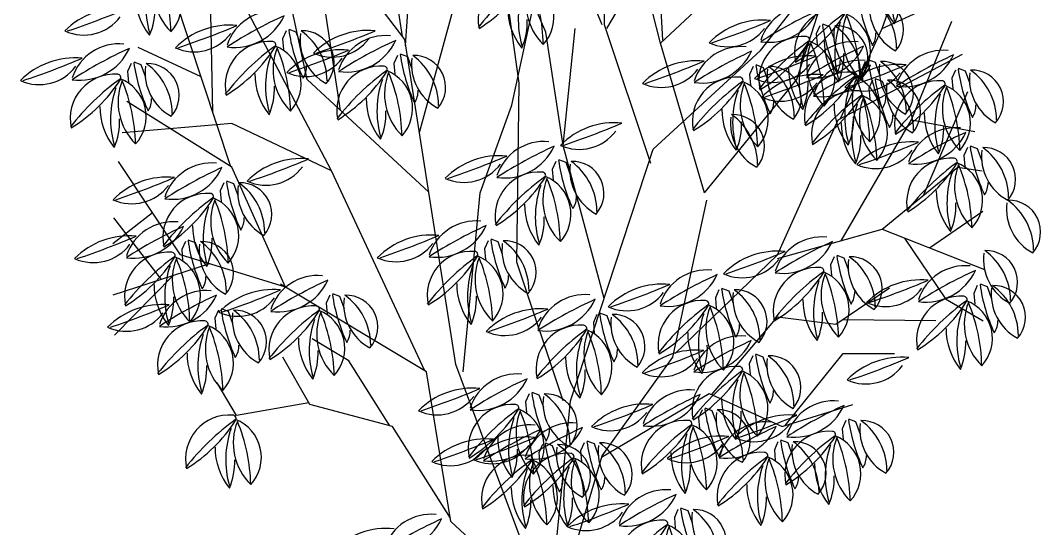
# Model space of a CAD drawing. Header units: millimetres. Extents: x 21129 to 2803301, y -510327 to 166837.
# Drawn here: x 350813 to 359081, y -125219 to -121097 of the extents above; entities that cross this region are included whole.
import ezdxf

# ---------------------------------------------------------------- set-up
doc = ezdxf.new("R2010")
doc.units = ezdxf.units.MM
doc.layers.add('....13_TNT_F_TREE', color=76, linetype='Continuous', transparency=0.5)

# ---------------------------------------------------------------- blocks, each defined once
blk = doc.blocks.new('md-cay20')
for p, q in [((463.4, 3624.4), (414.6, 4560.9)), ((217.2, 3687.2), (-118.5, 4501.6)), ((-591.6, 3640), (-710.8, 4427.6)), ((227.1, 3687.2), (236.9, 4412.8)), ((236.9, 3672.4), (621.9, 4323.9)), ((-578.7, 3604), (-533.1, 4294.3)), ((453.8, 3612.7), (325.8, 4116.6)), ((453.8, 3612.7), (977.3, 4101.8)), ((1352.5, 3672.4), (1500.2, 4095.9)), ((-977.3, 3465.1), (-1105.7, 4057.4)), ((-118.5, 3450.3), (-207.3, 4087)), ((-1360.1, 3333.6), (-1372.2, 3983.4)), ((-148.1, 3361.4), (-9.9, 3998.2)), ((858.9, 3583.5), (1174.8, 3983.4)), ((-1286.9, 3111.9), (-1560.3, 3939.3)), ((-582.4, 3628), (-829.3, 3953.7)), ((-9.9, 3657.6), (-138.2, 3953.7)), ((-523.1, 3250.8), (-345.5, 3894.5)), ((1006.9, 3465.1), (1125.4, 3835.3)), ((-842, 3339.7), (-908.2, 3776.1)), ((1352.5, 3672.4), (1609, 3790.8)), ((-878.6, 3094.9), (-1214.3, 3731.6)), ((414.6, 3124.5), (227.1, 3687.2)), ((1099.4, 3683.4), (1085, 3650.9)), ((1110.3, 3690.6), (1139.3, 3679.8)), ((1139.3, 3679.8), (1157.3, 3629.2)), ((1470.9, 3302.2), (1634.6, 3702.1)), ((-1063.2, 3662.8), (-1077.7, 3630.3)), ((-1052.4, 3670.1), (-1023.4, 3659.2)), ((-1023.4, 3659.2), (-1005.3, 3608.6)), ((59.2, 3198.5), (-9.9, 3657.6)), ((59.2, 3198.5), (108.6, 3672.4)), ((1085, 3650.9), (1088.6, 3607.5)), ((1184.1, 3307.1), (1352.5, 3672.4)), ((-1077.7, 3630.3), (-1074.1, 3586.9)), ((-375.1, 2310.1), (-582.4, 3628)), ((631.8, 3006), (453.8, 3612.7)), ((-1407.2, 3475.9), (-1662.1, 3595)), ((-611.4, 3562.9), (-625.9, 3530.3)), ((-600.5, 3570.1), (-571.6, 3559.3)), ((-571.6, 3559.3), (-553.5, 3508.6)), ((424.5, 3183.7), (858.9, 3583.5)), ((1174.8, 3302.2), (1678.2, 3568.7)), ((-1691.1, 3529.9), (-1705.6, 3497.3)), ((-1680.2, 3537.1), (-1651.3, 3526.3)), ((-1651.3, 3526.3), (-1633.2, 3475.6)), ((-625.9, 3530.3), (-622.3, 3486.9)), ((829.9, 3518.5), (815.4, 3485.9)), ((840.8, 3525.7), (869.7, 3514.8)), ((869.7, 3514.8), (887.8, 3464.2)), ((1284, 3538.8), (1269.5, 3506.2)), ((1294.8, 3546), (1323.8, 3535.2)), ((1323.8, 3535.2), (1341.9, 3484.5)), ((-1705.6, 3497.3), (-1701.9, 3454)), ((815.4, 3485.9), (819.1, 3442.5)), ((1269.5, 3506.2), (1273.1, 3462.8)), ((1649.3, 3503.7), (1634.8, 3471.1)), ((1660.2, 3510.9), (1689.1, 3500)), ((1689.1, 3500), (1707.2, 3449.4)), ((-485.1, 3009), (-977.3, 3465.1)), ((-128.3, 2724.7), (-118.5, 3450.3)), ((631.8, 3006), (1006.9, 3465.1)), ((1312.9, 3462.8), (1298.5, 3430.3)), ((1323.8, 3470.1), (1352.7, 3459.2)), ((1352.7, 3459.2), (1370.8, 3408.6)), ((1634.8, 3471.1), (1638.4, 3427.7)), ((1298.5, 3430.3), (1302.1, 3386.9)), ((1519.7, 2995.5), (1700.2, 3417.4)), ((-1283.4, 3109.7), (-1707.8, 3376.2)), ((-276.4, 3006), (-148.1, 3361.4)), ((-1283.4, 3287.4), (-1728, 3249.4)), ((-878.6, 3094.9), (-1283.4, 3287.4)), ((928, 2754.3), (1174.8, 3302.2)), ((1186.7, 2811.7), (1470.9, 3302.2)), ((1470.9, 3302.2), (1727.3, 3254.5)), ((225.4, 2577.8), (59.2, 3198.5)), ((88.8, 2162), (424.5, 3183.7)), ((1698.3, 3189.4), (1683.9, 3156.8)), ((1698.3, 3189.4), (1683.9, 3156.8)), ((1709.2, 3196.6), (1738.1, 3185.8)), ((1709.2, 3196.6), (1738.1, 3185.8)), ((1738.1, 3185.8), (1756.2, 3135.1)), ((1738.1, 3185.8), (1756.2, 3135.1)), ((1683.9, 3156.8), (1687.5, 3113.4)), ((1683.9, 3156.8), (1687.5, 3113.4)), ((-1490.7, 2754.3), (-1742.8, 3133.2)), ((-1065.5, 2623.6), (-1283.4, 3109.7)), ((30.3, 3133.5), (15.8, 3100.9)), ((15.8, 3100.9), (19.4, 3057.5)), ((41.1, 3140.7), (70.1, 3129.8)), ((70.1, 3129.8), (88.2, 3079.2)), ((1352.5, 2858), (1658.5, 3109.7)), ((1658.5, 3109.7), (1757.2, 3094.9)), ((-500.4, 2284.5), (-878.6, 3094.9)), ((-1315.8, 3046.8), (-1330.3, 3014.3)), ((-1305, 3054), (-1276, 3043.2)), ((-1276, 3043.2), (-1257.9, 2992.6)), ((-1330.3, 3014.3), (-1326.7, 2970.9)), ((-345.5, 2280.4), (-276.4, 3006)), ((503.5, 2339.7), (641.7, 2976.4)), ((-1604.1, 2924.8), (-1765.7, 2798.6)), ((-1568.1, 2654.9), (-1761.6, 2904.1)), ((1544.5, 2782.5), (1760.1, 2931.1)), ((928, 2739.5), (1352.5, 2858)), ((1352.5, 2858), (1767.1, 2695.1)), ((-1460.6, 2815.4), (-1431.6, 2804.5)), ((-244.7, 2811.6), (-259.2, 2779.1)), ((-233.9, 2818.9), (-204.9, 2808)), ((1442.9, 2822.4), (1609.1, 2576.6)), ((-1471.4, 2808.2), (-1485.9, 2775.6)), ((-1485.9, 2775.6), (-1482.3, 2732.2)), ((-1431.6, 2804.5), (-1413.5, 2753.9)), ((-259.2, 2779.1), (-255.6, 2735.7)), ((-204.9, 2808), (-186.8, 2757.4)), ((-1065.5, 2623.6), (-1490.7, 2754.3)), ((513.3, 2354.5), (928, 2754.3)), ((1157.8, 2746.6), (1143.3, 2714.1)), ((1168.6, 2753.8), (1197.6, 2743)), ((1197.6, 2743), (1215.7, 2692.4)), ((-1373.1, 2718.1), (-1765.7, 2590.9)), ((59.2, 2162), (-128.3, 2724.7)), ((1143.3, 2714.1), (1146.9, 2670.7)), ((-1521, 2670.2), (-1758.1, 2428.4)), ((-493.6, 2280.4), (-1085.9, 2635.8)), ((691, 2612.8), (676.5, 2580.3)), ((701.8, 2620), (730.8, 2609.2)), ((730.8, 2609.2), (748.9, 2558.6)), ((1164.9, 2472.9), (1382.1, 2621)), ((1738.1, 2630), (1723.7, 2597.4)), ((1749, 2637.2), (1777.9, 2626.4)), ((1777.9, 2626.4), (1796, 2575.7)), ((-886.3, 2590.5), (-900.8, 2558)), ((-875.5, 2597.7), (-846.5, 2586.9)), ((-846.5, 2586.9), (-828.4, 2536.3)), ((676.5, 2580.3), (680.1, 2536.9)), ((1609.1, 2576.6), (1761.7, 2487.2)), ((1723.7, 2597.4), (1727.3, 2554)), ((-1337.5, 2529.7), (-1352, 2497.2)), ((-1326.7, 2537), (-1297.7, 2526.1)), ((-1297.7, 2526.1), (-1279.6, 2475.5)), ((-900.8, 2558), (-897.2, 2514.6)), ((-1352, 2497.2), (-1348.4, 2453.8)), ((196.5, 2512.7), (182, 2480.2)), ((207.4, 2519.9), (236.3, 2509.1)), ((236.3, 2509.1), (254.4, 2458.5)), ((660.6, 2187.5), (928, 2502.6)), ((928, 2502.6), (1164.9, 2472.9)), ((1193.2, 2492.2), (1569.7, 2487.8)), ((182, 2480.2), (185.6, 2436.8)), ((-809.5, 2324.9), (-957.6, 2413.7)), ((-967.5, 2147.2), (-1076.1, 2339.7)), ((-643.1, 2061.3), (-809.5, 2324.9)), ((217.2, 1939.9), (503.5, 2339.7)), ((828.5, 2345.2), (814, 2312.7)), ((839.3, 2352.5), (868.3, 2341.6)), ((868.3, 2341.6), (886.4, 2291)), ((959.1, 2061.9), (1194.5, 2354.5)), ((1194.5, 2354.5), (1401.8, 2354.5)), ((-394.9, 1673.3), (-493.6, 2280.4)), ((0, 1303.1), (-375.1, 2310.1)), ((814, 2312.7), (817.6, 2269.3)), ((-1263.6, 2102.7), (-1342.6, 2236)), ((-67.6, 2198.1), (-38.7, 2187.3)), ((215.6, 1934.4), (651.6, 2191.6)), ((651.6, 2191.6), (947.7, 2058.3)), ((-971.6, 2154.5), (-1263.6, 2102.7)), ((-78.5, 2190.9), (-93, 2158.3)), ((-93, 2158.3), (-89.4, 2114.9)), ((-38.7, 2187.3), (-20.6, 2136.6)), ((0, 1258.7), (88.8, 2162)), ((-631.8, 2058.3), (-967.5, 2147.2)), ((622.6, 2126.5), (608.1, 2094)), ((633.5, 2133.7), (662.4, 2122.9)), ((662.4, 2122.9), (680.5, 2072.3)), ((947.7, 2058.3), (1234, 2147.2)), ((608.1, 2094), (611.8, 2050.6)), ((1205.1, 2082.1), (1190.6, 2049.5)), ((1215.9, 2089.3), (1244.9, 2078.5)), ((1244.9, 2078.5), (1263, 2027.8)), ((-397.2, 1687.3), (-631.8, 2058.3)), ((1190.6, 2049.5), (1194.2, 2006.1)), ((-24.2, 1984.8), (-38.7, 1952.2)), ((-13.4, 1992), (15.6, 1981.2)), ((145, 1992.7), (130.5, 1960.2)), ((155.8, 1999.9), (184.8, 1989.1)), ((184.8, 1989.1), (202.9, 1938.5)), ((930.2, 1996.8), (915.7, 1964.2)), ((941, 2004), (970, 1993.2)), ((970, 1993.2), (988.1, 1942.5)), ((-38.7, 1952.2), (-35.1, 1908.8)), ((15.6, 1981.2), (33.7, 1930.5)), ((130.5, 1960.2), (134.1, 1916.8)), ((915.7, 1964.2), (919.3, 1920.8)), ((29.6, 1303.1), (217.2, 1939.9)), ((524.9, 1721.5), (510.4, 1689)), ((535.8, 1728.7), (564.7, 1717.9)), ((564.7, 1717.9), (582.8, 1667.3)), ((-29.6, 1332.7), (-394.9, 1673.3)), ((510.4, 1689), (514.1, 1645.6))]:
    blk.add_line(p, q)
for centre, radius, start, end in [((1767.4, 3806.2), 379.6, 160.4526, 195.9652), ((-1251.5, 3760.3), 379.6, 160.4526, 195.9652), ((-1362.8, 3828.9), 237.7, 158.441, 225.4331), ((-1651.2, 3770.3), 164.5, 317.6508, 68.5845), ((-2242, 3643), 712.6, 1.3273, 22.5468), ((-106.3, 3711.1), 179.1, 85.757, 192.3765), ((484.3, 3080.9), 972.8, 125.623, 142.2557), ((-606.4, 4203.2), 622.1, 301.507, 327.4036), ((146.1, 3777), 237.7, 158.441, 225.4331), ((-142.3, 3718.5), 164.5, 317.6508, 68.5845), ((-733.1, 3591.1), 712.6, 1.3273, 22.5468), ((1607.3, 3855.4), 262.7, 179.604, 218.7777), ((-1411.7, 3809.6), 262.7, 179.604, 218.7777), ((257.4, 3708.4), 379.6, 160.4526, 195.9652), ((1157.3, 3796.8), 267.1, 336.6414, 2.1055), ((1050.8, 3564.1), 199.8, 84.336, 162.0925), ((1955.6, 3900.6), 707.9, 188.2435, 204.786), ((1502.7, 3760.2), 202.1, 173.0463, 241.7403), ((1310.4, 3667), 128.6, 318.6932, 92.1122), ((1160.4, 3591.8), 250.2, 0.2806, 54.506), ((-1739.5, 3445.1), 309.1, 84.467, 135.3414), ((-2972, 6726.8), 3230.8, 288.4686, 292.9983), ((-1861.7, 3750.9), 267.1, 336.6414, 2.1055), ((-1111.9, 3543.5), 199.8, 84.336, 162.0925), ((-1271.7, 3817.4), 221.8, 262.1421, 335.1721), ((-363.3, 2155.3), 1721, 114.26, 123.0542), ((97.2, 3757.7), 262.7, 179.604, 218.7777), ((891, 3838), 221.8, 262.1421, 335.1721), ((1799.3, 2175.8), 1721, 114.26, 123.0542), ((1176.7, 3573.5), 179.1, 85.757, 192.3765), ((1767.3, 2943.3), 972.8, 125.623, 142.2557), ((676.6, 4065.6), 622.1, 301.507, 327.4036), ((1429.1, 3639.4), 237.7, 158.441, 225.4331), ((1140.7, 3580.9), 164.5, 317.6508, 68.5845), ((549.9, 3453.6), 712.6, 1.3273, 22.5468), ((-1883.2, 3830.7), 184.8, 245.6332, 323.2889), ((-1292, 3376.9), 309.1, 84.467, 135.3414), ((-2524.5, 6658.5), 3230.8, 288.4686, 292.9983), ((-352.8, 3699.1), 267.1, 336.6414, 2.1055), ((870.6, 3397.5), 309.1, 84.467, 135.3414), ((-361.8, 6679.1), 3230.8, 288.4686, 292.9983), ((1810.8, 3788.5), 707.9, 188.2435, 204.786), ((1540.4, 3570.9), 379.6, 160.4526, 195.9652), ((1165.7, 3554.9), 128.6, 318.6932, 92.1122), ((1015.7, 3479.7), 250.2, 0.2806, 54.506), ((-1435.7, 3762.4), 184.8, 245.6332, 323.2889), ((-351.8, 3767.9), 707.9, 188.2435, 204.786), ((-804.7, 3627.5), 202.1, 173.0463, 241.7403), ((-997, 3534.4), 128.6, 318.6932, 92.1122), ((-1147, 3459.1), 250.2, 0.2806, 54.506), ((-732.2, 3355.3), 309.1, 84.467, 135.3414), ((-1964.7, 6637), 3230.8, 288.4686, 292.9983), ((-660.1, 3443.6), 199.8, 84.336, 162.0925), ((727, 3783), 184.8, 245.6332, 323.2889), ((1031.9, 3461.4), 179.1, 85.757, 192.3765), ((1044.1, 3625.9), 14.1, 327.4036, 85.757), ((1358, 3648.1), 202.1, 173.0463, 241.7403), ((1244.3, 3650.9), 83.2, 325.5981, 2.4909), ((-1739.7, 3410.6), 199.8, 84.336, 162.0925), ((-1130.8, 3440.9), 179.1, 85.757, 192.3765), ((-540.1, 2810.6), 972.8, 125.623, 142.2557), ((-1630.8, 3932.9), 622.1, 301.507, 327.4036), ((-1118.5, 3605.4), 14.1, 327.4036, 85.757), ((-1166.7, 3448.2), 164.5, 317.6508, 68.5845), ((-875.9, 3740.9), 184.8, 245.6332, 323.2889), ((-819.9, 3717.5), 221.8, 262.1421, 335.1721), ((88.5, 2055.3), 1721, 114.26, 123.0542), ((781.3, 3399.2), 199.8, 84.336, 162.0925), ((1622.6, 2831.2), 972.8, 125.623, 142.2557), ((531.9, 3953.5), 622.1, 301.507, 327.4036), ((1235.3, 3419.5), 199.8, 84.336, 162.0925), ((1075.5, 3693.4), 221.8, 262.1421, 335.1721), ((1983.9, 2031.2), 1721, 114.26, 123.0542), ((1284.4, 3527.3), 237.7, 158.441, 225.4331), ((996, 3468.8), 164.5, 317.6508, 68.5845), ((405.1, 3341.5), 712.6, 1.3273, 22.5468), ((1380.2, 3620.1), 262.7, 179.604, 218.7777), ((-1899.6, 3684.5), 221.8, 262.1421, 335.1721), ((-991.2, 2022.3), 1721, 114.26, 123.0542), ((-767, 3438.2), 379.6, 160.4526, 195.9652), ((-878.3, 3506.8), 237.7, 158.441, 225.4331), ((-1757.5, 3320.9), 712.6, 1.3273, 22.5468), ((-840.2, 3276.9), 309.1, 84.467, 135.3414), ((-2072.7, 6558.6), 3230.8, 288.4686, 292.9983), ((100, 3668), 707.9, 188.2435, 204.786), ((-545.1, 3434.4), 128.6, 318.6932, 92.1122), ((-695.2, 3359.2), 250.2, 0.2806, 54.506), ((621.4, 3673), 221.8, 262.1421, 335.1721), ((1529.8, 2010.9), 1721, 114.26, 123.0542), ((1055.2, 3252.8), 309.1, 84.467, 135.3414), ((-177.3, 6534.5), 3230.8, 288.4686, 292.9983), ((1395.7, 3458.8), 379.6, 160.4526, 195.9652), ((930.2, 3561.5), 267.1, 336.6414, 2.1055), ((1600.6, 3384.4), 199.8, 84.336, 162.0925), ((1440.8, 3658.2), 221.8, 262.1421, 335.1721), ((2349.2, 1996.1), 1721, 114.26, 123.0542), ((-1919.9, 3243.9), 309.1, 84.467, 135.3414), ((-2063.5, 3629.5), 184.8, 245.6332, 323.2889), ((-3152.4, 6525.6), 3230.8, 288.4686, 292.9983), ((-979.7, 3635), 707.9, 188.2435, 204.786), ((-1432.6, 3494.6), 202.1, 173.0463, 241.7403), ((-1624.8, 3401.4), 128.6, 318.6932, 92.1122), ((-1774.8, 3326.2), 250.2, 0.2806, 54.506), ((-983.8, 3662.5), 184.8, 245.6332, 323.2889), ((-1063.1, 3518.2), 83.2, 325.5981, 2.4909), ((-678.9, 3340.9), 179.1, 85.757, 192.3765), ((-666.7, 3505.4), 14.1, 327.4036, 85.757), ((-352.9, 3527.6), 202.1, 173.0463, 241.7403), ((601.1, 3232.5), 309.1, 84.467, 135.3414), ((-631.4, 6514.2), 3230.8, 288.4686, 292.9983), ((911.5, 3638.4), 184.8, 245.6332, 323.2889), ((1541.3, 3623.6), 707.9, 188.2435, 204.786), ((896.2, 3390), 128.6, 318.6932, 92.1122), ((746.2, 3314.7), 250.2, 0.2806, 54.506), ((1264.3, 3343.5), 199.8, 84.336, 162.0925), ((1104.4, 3617.4), 221.8, 262.1421, 335.1721), ((2012.8, 1955.3), 1721, 114.26, 123.0542), ((1099.6, 3538.8), 83.2, 325.5981, 2.4909), ((1420.5, 3217.7), 309.1, 84.467, 135.3414), ((188, 6499.3), 3230.8, 288.4686, 292.9983), ((1995.4, 3643.9), 707.9, 188.2435, 204.786), ((1542.5, 3503.5), 202.1, 173.0463, 241.7403), ((1350.2, 3410.3), 128.6, 318.6932, 92.1122), ((1200.2, 3335.1), 250.2, 0.2806, 54.506), ((-1758.6, 3307.9), 179.1, 85.757, 192.3765), ((-1746.4, 3472.4), 14.1, 327.4036, 85.757), ((-927.2, 3487.5), 262.7, 179.604, 218.7777), ((-88.2, 2710.7), 972.8, 125.623, 142.2557), ((-1179, 3833), 622.1, 301.507, 327.4036), ((-426.5, 3406.8), 237.7, 158.441, 225.4331), ((-714.9, 3348.3), 164.5, 317.6508, 68.5845), ((-1305.7, 3220.9), 712.6, 1.3273, 22.5468), ((457.5, 3618.1), 184.8, 245.6332, 323.2889), ((762.4, 3296.5), 179.1, 85.757, 192.3765), ((774.6, 3461), 14.1, 327.4036, 85.757), ((1084.1, 3176.9), 309.1, 84.467, 135.3414), ((-148.4, 6458.5), 3230.8, 288.4686, 292.9983), ((1088.4, 3483.1), 202.1, 173.0463, 241.7403), ((1235.5, 3508), 262.7, 179.604, 218.7777), ((1216.5, 3316.8), 179.1, 85.757, 192.3765), ((1807.2, 2686.6), 972.8, 125.623, 142.2557), ((716.4, 3808.8), 622.1, 301.507, 327.4036), ((1276.8, 3603.2), 184.8, 245.6332, 323.2889), ((1228.7, 3481.3), 14.1, 327.4036, 85.757), ((1180.5, 3324.2), 164.5, 317.6508, 68.5845), ((2360.7, 3608.8), 707.9, 188.2435, 204.786), ((1907.8, 3468.3), 202.1, 173.0463, 241.7403), ((1715.5, 3375.2), 128.6, 318.6932, 92.1122), ((1565.5, 3299.9), 250.2, 0.2806, 54.506), ((-1167.9, 2677.7), 972.8, 125.623, 142.2557), ((-2258.6, 3800), 622.1, 301.507, 327.4036), ((-1394.9, 3305.2), 379.6, 160.4526, 195.9652), ((-1506.2, 3373.8), 237.7, 158.441, 225.4331), ((-1794.6, 3315.3), 164.5, 317.6508, 68.5845), ((-2385.4, 3187.9), 712.6, 1.3273, 22.5468), ((-1377.2, 3428.8), 267.1, 336.6414, 2.1055), ((-315.2, 3338.2), 379.6, 160.4526, 195.9652), ((1353.1, 2666.3), 972.8, 125.623, 142.2557), ((262.4, 3788.5), 622.1, 301.507, 327.4036), ((1014.8, 3362.4), 237.7, 158.441, 225.4331), ((726.4, 3303.8), 164.5, 317.6508, 68.5845), ((135.6, 3176.5), 712.6, 1.3273, 22.5468), ((940.5, 3562.4), 184.8, 245.6332, 323.2889), ((785.5, 3449.4), 267.1, 336.6414, 2.1055), ((1580.2, 3314.1), 379.6, 160.4526, 195.9652), ((1468.9, 3382.7), 237.7, 158.441, 225.4331), ((589.7, 3196.8), 712.6, 1.3273, 22.5468), ((2024.3, 3567.9), 707.9, 188.2435, 204.786), ((1571.5, 3427.5), 202.1, 173.0463, 241.7403), ((1379.2, 3334.4), 128.6, 318.6932, 92.1122), ((1229.2, 3259.1), 250.2, 0.2806, 54.506), ((1581.8, 3281.7), 179.1, 85.757, 192.3765), ((2172.5, 2651.5), 972.8, 125.623, 142.2557), ((1081.7, 3773.7), 622.1, 301.507, 327.4036), ((1594, 3446.2), 14.1, 327.4036, 85.757), ((1834.2, 3347.6), 237.7, 158.441, 225.4331), ((1545.8, 3289), 164.5, 317.6508, 68.5845), ((955, 3161.7), 712.6, 1.3273, 22.5468), ((-611.3, 3418.2), 83.2, 325.5981, 2.4909), ((1126.1, 3293.8), 379.6, 160.4526, 195.9652), ((1245.4, 3240.9), 179.1, 85.757, 192.3765), ((1836.1, 2610.6), 972.8, 125.623, 142.2557), ((745.4, 3732.9), 622.1, 301.507, 327.4036), ((1257.6, 3405.4), 14.1, 327.4036, 85.757), ((1497.9, 3306.8), 237.7, 158.441, 225.4331), ((1209.4, 3248.2), 164.5, 317.6508, 68.5845), ((618.6, 3120.9), 712.6, 1.3273, 22.5468), ((1284.1, 3394.1), 83.2, 325.5981, 2.4909), ((1945.5, 3279), 379.6, 160.4526, 195.9652), ((-1555, 3354.5), 262.7, 179.604, 218.7777), ((-1691, 3385.3), 83.2, 325.5981, 2.4909), ((-475.4, 3387.5), 262.7, 179.604, 218.7777), ((830, 3373.8), 83.2, 325.5981, 2.4909), ((1420, 3363.4), 262.7, 179.604, 218.7777), ((1609.1, 3238.2), 379.6, 160.4526, 195.9652), ((1649.4, 3359), 83.2, 325.5981, 2.4909), ((-925.3, 3328.9), 267.1, 336.6414, 2.1055), ((966, 3343.1), 262.7, 179.604, 218.7777), ((939.5, 3288), 202.1, 173.0463, 241.7403), ((747.3, 3194.9), 128.6, 318.6932, 92.1122), ((597.2, 3119.6), 250.2, 0.2806, 54.506), ((970, 3304.8), 267.1, 336.6414, 2.1055), ((1313, 3318.2), 83.2, 325.5981, 2.4909), ((1785.3, 3328.3), 262.7, 179.604, 218.7777), ((-2005, 3295.9), 267.1, 336.6414, 2.1055), ((268.2, 2981.3), 309.1, 84.467, 135.3414), ((-964.2, 6262.9), 3230.8, 288.4686, 292.9983), ((516, 3284.5), 267.1, 336.6414, 2.1055), ((1449, 3287.5), 262.7, 179.604, 218.7777), ((1649.7, 3070.1), 199.8, 84.336, 162.0925), ((1649.7, 3070.1), 199.8, 84.336, 162.0925), ((1335.3, 3269.6), 267.1, 336.6414, 2.1055), ((124.6, 3366.8), 184.8, 245.6332, 323.2889), ((999, 3228.8), 267.1, 336.6414, 2.1055), ((1489.8, 3344), 221.8, 262.1421, 335.1721), ((2398.2, 1681.8), 1721, 114.26, 123.0542), ((1489.8, 3344), 221.8, 262.1421, 335.1721), ((2398.2, 1681.8), 1721, 114.26, 123.0542), ((-18.4, 3014.2), 199.8, 84.336, 162.0925), ((-178.2, 3288), 221.8, 262.1421, 335.1721), ((730.2, 1625.9), 1721, 114.26, 123.0542), ((1469.5, 2903.4), 309.1, 84.467, 135.3414), ((1469.5, 2903.4), 309.1, 84.467, 135.3414), ((237.1, 6185.1), 3230.8, 288.4686, 292.9983), ((237.1, 6185.1), 3230.8, 288.4686, 292.9983), ((2409.7, 3294.5), 707.9, 188.2435, 204.786), ((2409.7, 3294.5), 707.9, 188.2435, 204.786), ((1764.6, 3060.9), 128.6, 318.6932, 92.1122), ((1764.6, 3060.9), 128.6, 318.6932, 92.1122), ((1614.6, 2985.7), 250.2, 0.2806, 54.506), ((1614.6, 2985.7), 250.2, 0.2806, 54.506), ((-1001.5, 2836), 309.1, 84.467, 135.3414), ((-2234, 6117.7), 3230.8, 288.4686, 292.9983), ((-198.5, 2847.5), 309.1, 84.467, 135.3414), ((-1431, 6129.1), 3230.8, 288.4686, 292.9983), ((1325.9, 3289), 184.8, 245.6332, 323.2889), ((1325.9, 3289), 184.8, 245.6332, 323.2889), ((1630.8, 2967.4), 179.1, 85.757, 192.3765), ((1630.8, 2967.4), 179.1, 85.757, 192.3765), ((1643, 3131.9), 14.1, 327.4036, 85.757), ((1643, 3131.9), 14.1, 327.4036, 85.757), ((1956.9, 3154.1), 202.1, 173.0463, 241.7403), ((1956.9, 3154.1), 202.1, 173.0463, 241.7403), ((-1364.5, 2927.5), 199.8, 84.336, 162.0925), ((-1524.3, 3201.4), 221.8, 262.1421, 335.1721), ((-615.9, 1539.2), 1721, 114.26, 123.0542), ((-1145.1, 3221.6), 184.8, 245.6332, 323.2889), ((-342.2, 3233), 184.8, 245.6332, 323.2889), ((741.7, 3238.6), 707.9, 188.2435, 204.786), ((288.8, 3098.1), 202.1, 173.0463, 241.7403), ((96.5, 3005), 128.6, 318.6932, 92.1122), ((-53.5, 2929.7), 250.2, 0.2806, 54.506), ((2221.5, 2337.2), 972.8, 125.623, 142.2557), ((2221.5, 2337.2), 972.8, 125.623, 142.2557), ((1130.8, 3459.5), 622.1, 301.507, 327.4036), ((1130.8, 3459.5), 622.1, 301.507, 327.4036), ((1883.3, 3033.3), 237.7, 158.441, 225.4331), ((1883.3, 3033.3), 237.7, 158.441, 225.4331), ((1594.9, 2974.8), 164.5, 317.6508, 68.5845), ((1594.9, 2974.8), 164.5, 317.6508, 68.5845), ((1004, 2847.4), 712.6, 1.3273, 22.5468), ((1004, 2847.4), 712.6, 1.3273, 22.5468), ((-1544.6, 2760.8), 309.1, 84.467, 135.3414), ((-2777.1, 6042.5), 3230.8, 288.4686, 292.9983), ((-37.2, 2911.5), 179.1, 85.757, 192.3765), ((553.5, 2281.2), 972.8, 125.623, 142.2557), ((-537.3, 3403.5), 622.1, 301.507, 327.4036), ((-25, 3076), 14.1, 327.4036, 85.757), ((215.2, 2977.4), 237.7, 158.441, 225.4331), ((-73.2, 2918.8), 164.5, 317.6508, 68.5845), ((-664, 2791.5), 712.6, 1.3273, 22.5468), ((1994.6, 2964.7), 379.6, 160.4526, 195.9652), ((1994.6, 2964.7), 379.6, 160.4526, 195.9652), ((-1688.3, 3146.4), 184.8, 245.6332, 323.2889), ((-604.4, 3151.9), 707.9, 188.2435, 204.786), ((-1057.3, 3011.5), 202.1, 173.0463, 241.7403), ((-1249.6, 2918.3), 128.6, 318.6932, 92.1122), ((-1399.6, 2843.1), 250.2, 0.2806, 54.506), ((326.5, 2908.8), 379.6, 160.4526, 195.9652), ((1698.4, 3044.7), 83.2, 325.5981, 2.4909), ((1698.4, 3044.7), 83.2, 325.5981, 2.4909), ((-1383.4, 2824.8), 179.1, 85.757, 192.3765), ((-792.7, 2194.6), 972.8, 125.623, 142.2557), ((-1883.4, 3316.9), 622.1, 301.507, 327.4036), ((-1371.1, 2989.3), 14.1, 327.4036, 85.757), ((-1130.9, 2890.7), 237.7, 158.441, 225.4331), ((-1419.3, 2832.2), 164.5, 317.6508, 68.5845), ((-2010.1, 2704.9), 712.6, 1.3273, 22.5468), ((30.4, 2988.8), 83.2, 325.5981, 2.4909), ((1834.4, 3014), 262.7, 179.604, 218.7777), ((1834.4, 3014), 262.7, 179.604, 218.7777), ((-1019.6, 2822.2), 379.6, 160.4526, 195.9652), ((166.3, 2958.1), 262.7, 179.604, 218.7777), ((1384.4, 2955.4), 267.1, 336.6414, 2.1055), ((1384.4, 2955.4), 267.1, 336.6414, 2.1055), ((2058.2, 2940.7), 202.1, 173.0463, 241.7403), ((1865.9, 2847.6), 128.6, 318.6932, 92.1122), ((1715.9, 2772.3), 250.2, 0.2806, 54.506), ((-1315.7, 2902.2), 83.2, 325.5981, 2.4909), ((-283.7, 2899.4), 267.1, 336.6414, 2.1055), ((-1520.1, 2688.9), 199.8, 84.336, 162.0925), ((-1679.9, 2962.7), 221.8, 262.1421, 335.1721), ((-771.5, 1300.6), 1721, 114.26, 123.0542), ((-1179.8, 2871.4), 262.7, 179.604, 218.7777), ((-293.4, 2692.3), 199.8, 84.336, 162.0925), ((-453.2, 2966.2), 221.8, 262.1421, 335.1721), ((455.2, 1304), 1721, 114.26, 123.0542), ((-1700.2, 2522.2), 309.1, 84.467, 135.3414), ((-2932.7, 5803.9), 3230.8, 288.4686, 292.9983), ((-760, 2913.3), 707.9, 188.2435, 204.786), ((-1629.8, 2812.8), 267.1, 336.6414, 2.1055), ((-473.5, 2525.7), 309.1, 84.467, 135.3414), ((-1706, 5807.3), 3230.8, 288.4686, 292.9983), ((466.7, 2916.7), 707.9, 188.2435, 204.786), ((-178.5, 2683.2), 128.6, 318.6932, 92.1122), ((-328.5, 2607.9), 250.2, 0.2806, 54.506), ((1109.1, 2627.3), 199.8, 84.336, 162.0925), ((-1843.9, 2907.8), 184.8, 245.6332, 323.2889), ((-1212.9, 2772.8), 202.1, 173.0463, 241.7403), ((-1405.2, 2679.7), 128.6, 318.6932, 92.1122), ((-1555.2, 2604.4), 250.2, 0.2806, 54.506), ((-617.2, 2911.2), 184.8, 245.6332, 323.2889), ((13.8, 2776.3), 202.1, 173.0463, 241.7403), ((949.3, 2901.2), 221.8, 262.1421, 335.1721), ((1857.7, 1239), 1721, 114.26, 123.0542), ((1772.8, 2643.4), 128.6, 318.6932, 92.1122), ((1622.8, 2568.2), 250.2, 0.2806, 54.506), ((-1538.9, 2586.2), 179.1, 85.757, 192.3765), ((-948.3, 1956), 972.8, 125.623, 142.2557), ((-2039, 3078.2), 622.1, 301.507, 327.4036), ((-1526.7, 2750.7), 14.1, 327.4036, 85.757), ((-1286.5, 2652.1), 237.7, 158.441, 225.4331), ((-1574.9, 2593.5), 164.5, 317.6508, 68.5845), ((-2165.7, 2466.2), 712.6, 1.3273, 22.5468), ((-312.2, 2589.7), 179.1, 85.757, 192.3765), ((278.5, 1959.4), 972.8, 125.623, 142.2557), ((-812.3, 3081.7), 622.1, 301.507, 327.4036), ((-300, 2754.2), 14.1, 327.4036, 85.757), ((-59.8, 2655.6), 237.7, 158.441, 225.4331), ((-348.2, 2597), 164.5, 317.6508, 68.5845), ((-939, 2469.7), 712.6, 1.3273, 22.5468), ((928.9, 2460.6), 309.1, 84.467, 135.3414), ((785.3, 2846.2), 184.8, 245.6332, 323.2889), ((-303.5, 5742.3), 3230.8, 288.4686, 292.9983), ((1869.2, 2851.7), 707.9, 188.2435, 204.786), ((1416.3, 2711.3), 202.1, 173.0463, 241.7403), ((1224, 2618.1), 128.6, 318.6932, 92.1122), ((1074, 2542.9), 250.2, 0.2806, 54.506), ((1965.1, 2736.6), 202.1, 173.0463, 241.7403), ((-1175.2, 2583.5), 379.6, 160.4526, 195.9652), ((51.5, 2587), 379.6, 160.4526, 195.9652), ((642.3, 2493.5), 199.8, 84.336, 162.0925), ((1090.2, 2524.6), 179.1, 85.757, 192.3765), ((1102.4, 2689.1), 14.1, 327.4036, 85.757), ((1689.5, 2510.7), 199.8, 84.336, 162.0925), ((1529.7, 2784.6), 221.8, 262.1421, 335.1721), ((2438, 1122.4), 1721, 114.26, 123.0542), ((-1471.3, 2663.5), 83.2, 325.5981, 2.4909), ((-935, 2471.2), 199.8, 84.336, 162.0925), ((-1094.8, 2745.1), 221.8, 262.1421, 335.1721), ((-186.4, 1082.9), 1721, 114.26, 123.0542), ((-244.6, 2667), 83.2, 325.5981, 2.4909), ((482.5, 2767.4), 221.8, 262.1421, 335.1721), ((1390.9, 1105.2), 1721, 114.26, 123.0542), ((1680.9, 1894.4), 972.8, 125.623, 142.2557), ((590.2, 3016.7), 622.1, 301.507, 327.4036), ((1454, 2522), 379.6, 160.4526, 195.9652), ((1342.7, 2590.5), 237.7, 158.441, 225.4331), ((1054.3, 2532), 164.5, 317.6508, 68.5845), ((463.4, 2404.7), 712.6, 1.3273, 22.5468), ((1509.3, 2344), 309.1, 84.467, 135.3414), ((276.9, 5625.7), 3230.8, 288.4686, 292.9983), ((-1335.4, 2632.8), 262.7, 179.604, 218.7777), ((-1386.2, 2410.4), 199.8, 84.336, 162.0925), ((-1115.2, 2304.6), 309.1, 84.467, 135.3414), ((-2347.6, 5586.2), 3230.8, 288.4686, 292.9983), ((-108.7, 2636.2), 262.7, 179.604, 218.7777), ((462.2, 2326.9), 309.1, 84.467, 135.3414), ((-770.3, 5608.5), 3230.8, 288.4686, 292.9983), ((1402.4, 2717.9), 707.9, 188.2435, 204.786), ((757.2, 2484.3), 128.6, 318.6932, 92.1122), ((607.2, 2409.1), 250.2, 0.2806, 54.506), ((1157.9, 2602), 83.2, 325.5981, 2.4909), ((1365.7, 2729.6), 184.8, 245.6332, 323.2889), ((2449.5, 2735.1), 707.9, 188.2435, 204.786), ((1996.7, 2594.7), 202.1, 173.0463, 241.7403), ((1804.4, 2501.5), 128.6, 318.6932, 92.1122), ((1654.4, 2426.3), 250.2, 0.2806, 54.506), ((-1546, 2684.3), 221.8, 262.1421, 335.1721), ((-637.6, 1022.1), 1721, 114.26, 123.0542), ((-1785.4, 2574.2), 267.1, 336.6414, 2.1055), ((-1258.8, 2690.1), 184.8, 245.6332, 323.2889), ((-174.9, 2695.6), 707.9, 188.2435, 204.786), ((-627.8, 2555.2), 202.1, 173.0463, 241.7403), ((-820.1, 2462), 128.6, 318.6932, 92.1122), ((-970.1, 2386.8), 250.2, 0.2806, 54.506), ((-558.7, 2577.6), 267.1, 336.6414, 2.1055), ((147.8, 2393.4), 199.8, 84.336, 162.0925), ((-12, 2667.3), 221.8, 262.1421, 335.1721), ((896.4, 1005.1), 1721, 114.26, 123.0542), ((318.5, 2712.4), 184.8, 245.6332, 323.2889), ((623.5, 2390.8), 179.1, 85.757, 192.3765), ((635.7, 2555.3), 14.1, 327.4036, 85.757), ((949.5, 2577.5), 202.1, 173.0463, 241.7403), ((1293.8, 2571.2), 262.7, 179.604, 218.7777), ((1670.6, 2408), 179.1, 85.757, 192.3765), ((2261.3, 1777.8), 972.8, 125.623, 142.2557), ((1170.6, 2900), 622.1, 301.507, 327.4036), ((1682.8, 2572.5), 14.1, 327.4036, 85.757), ((1634.7, 2415.4), 164.5, 317.6508, 68.5845), ((-1566.4, 2243.8), 309.1, 84.467, 135.3414), ((-2798.8, 5525.4), 3230.8, 288.4686, 292.9983), ((-626.1, 2634.8), 707.9, 188.2435, 204.786), ((-1271.3, 2401.3), 128.6, 318.6932, 92.1122), ((-1421.3, 2326), 250.2, 0.2806, 54.506), ((-953.9, 2368.5), 179.1, 85.757, 192.3765), ((-363.2, 1738.3), 972.8, 125.623, 142.2557), ((-1453.9, 2860.6), 622.1, 301.507, 327.4036), ((-941.7, 2533), 14.1, 327.4036, 85.757), ((-989.8, 2375.9), 164.5, 317.6508, 68.5845), ((-32.3, 2226.7), 309.1, 84.467, 135.3414), ((-1264.8, 5508.4), 3230.8, 288.4686, 292.9983), ((1214.2, 1760.6), 972.8, 125.623, 142.2557), ((123.4, 2882.9), 622.1, 301.507, 327.4036), ((875.9, 2456.8), 237.7, 158.441, 225.4331), ((587.5, 2398.2), 164.5, 317.6508, 68.5845), ((-3.3, 2270.9), 712.6, 1.3273, 22.5468), ((843.8, 2512.6), 267.1, 336.6414, 2.1055), ((2034.4, 2405.3), 379.6, 160.4526, 195.9652), ((1923.1, 2473.9), 237.7, 158.441, 225.4331), ((1043.8, 2288), 712.6, 1.3273, 22.5468), ((-1710, 2629.3), 184.8, 245.6332, 323.2889), ((-1405.1, 2307.8), 179.1, 85.757, 192.3765), ((-1392.9, 2472.3), 14.1, 327.4036, 85.757), ((-1079, 2494.4), 202.1, 173.0463, 241.7403), ((-590.1, 2365.9), 379.6, 160.4526, 195.9652), ((-701.4, 2434.5), 237.7, 158.441, 225.4331), ((-1580.7, 2248.6), 712.6, 1.3273, 22.5468), ((-176, 2612.3), 184.8, 245.6332, 323.2889), ((907.9, 2617.8), 707.9, 188.2435, 204.786), ((455, 2477.4), 202.1, 173.0463, 241.7403), ((262.7, 2384.2), 128.6, 318.6932, 92.1122), ((112.7, 2309), 250.2, 0.2806, 54.506), ((987.2, 2388.2), 379.6, 160.4526, 195.9652), ((1738.2, 2485.3), 83.2, 325.5981, 2.4909), ((-814.4, 1677.5), 972.8, 125.623, 142.2557), ((-1905.1, 2799.8), 622.1, 301.507, 327.4036), ((-1152.6, 2373.7), 237.7, 158.441, 225.4331), ((-1441, 2315.1), 164.5, 317.6508, 68.5845), ((-2031.9, 2187.8), 712.6, 1.3273, 22.5468), ((-886.2, 2445.9), 83.2, 325.5981, 2.4909), ((129, 2290.7), 179.1, 85.757, 192.3765), ((719.7, 1660.5), 972.8, 125.623, 142.2557), ((-371.1, 2782.8), 622.1, 301.507, 327.4036), ((141.2, 2455.2), 14.1, 327.4036, 85.757), ((381.4, 2356.6), 237.7, 158.441, 225.4331), ((93, 2298.1), 164.5, 317.6508, 68.5845), ((-497.8, 2170.8), 712.6, 1.3273, 22.5468), ((827, 2437.4), 262.7, 179.604, 218.7777), ((691.1, 2468.2), 83.2, 325.5981, 2.4909), ((1874.2, 2454.6), 262.7, 179.604, 218.7777), ((-1041.3, 2305.1), 379.6, 160.4526, 195.9652), ((-750.3, 2415.1), 262.7, 179.604, 218.7777), ((492.7, 2288.1), 379.6, 160.4526, 195.9652), ((779.8, 2225.9), 199.8, 84.336, 162.0925), ((620, 2499.8), 221.8, 262.1421, 335.1721), ((1528.4, 837.6), 1721, 114.26, 123.0542), ((1424.2, 2396), 267.1, 336.6414, 2.1055), ((-1337.4, 2385.1), 83.2, 325.5981, 2.4909), ((-1200.3, 2356.5), 267.1, 336.6414, 2.1055), ((196.6, 2368.1), 83.2, 325.5981, 2.4909), ((599.7, 2059.3), 309.1, 84.467, 135.3414), ((-632.8, 5340.9), 3230.8, 288.4686, 292.9983), ((377, 2378.8), 267.1, 336.6414, 2.1055), ((-1201.5, 2354.3), 262.7, 179.604, 218.7777), ((332.5, 2337.3), 262.7, 179.604, 218.7777), ((456, 2444.8), 184.8, 245.6332, 323.2889), ((1539.9, 2450.3), 707.9, 188.2435, 204.786), ((1087, 2309.9), 202.1, 173.0463, 241.7403), ((894.7, 2216.8), 128.6, 318.6932, 92.1122), ((744.7, 2141.5), 250.2, 0.2806, 54.506), ((1430.3, 2030.2), 309.1, 84.467, 135.3414), ((197.9, 5311.8), 3230.8, 288.4686, 292.9983), ((-1651.5, 2295.7), 267.1, 336.6414, 2.1055), ((-117.5, 2278.7), 267.1, 336.6414, 2.1055), ((761, 2123.3), 179.1, 85.757, 192.3765), ((1351.7, 1493), 972.8, 125.623, 142.2557), ((260.9, 2615.3), 622.1, 301.507, 327.4036), ((773.2, 2287.8), 14.1, 327.4036, 85.757), ((1013.4, 2189.2), 237.7, 158.441, 225.4331), ((725, 2130.6), 164.5, 317.6508, 68.5845), ((134.2, 2003.3), 712.6, 1.3273, 22.5468), ((1286.7, 2415.7), 184.8, 245.6332, 323.2889), ((-127.2, 2071.6), 199.8, 84.336, 162.0925), ((-287, 2345.5), 221.8, 262.1421, 335.1721), ((621.4, 683.3), 1721, 114.26, 123.0542), ((1124.7, 2120.6), 379.6, 160.4526, 195.9652), ((-307.3, 1904.9), 309.1, 84.467, 135.3414), ((-1539.8, 5186.6), 3230.8, 288.4686, 292.9983), ((632.9, 2296), 707.9, 188.2435, 204.786), ((573.9, 2007.2), 199.8, 84.336, 162.0925), ((828.6, 2200.6), 83.2, 325.5981, 2.4909), ((-450.9, 2290.5), 184.8, 245.6332, 323.2889), ((180, 2155.6), 202.1, 173.0463, 241.7403), ((-12.2, 2062.4), 128.6, 318.6932, 92.1122), ((-162.3, 1987.2), 250.2, 0.2806, 54.506), ((414.1, 2281.1), 221.8, 262.1421, 335.1721), ((1322.5, 618.9), 1721, 114.26, 123.0542), ((964.5, 2169.9), 262.7, 179.604, 218.7777), ((1156.4, 1962.8), 199.8, 84.336, 162.0925), ((-146, 1968.9), 179.1, 85.757, 192.3765), ((444.7, 1338.7), 972.8, 125.623, 142.2557), ((-646.1, 2461), 622.1, 301.507, 327.4036), ((-133.8, 2133.4), 14.1, 327.4036, 85.757), ((106.4, 2034.8), 237.7, 158.441, 225.4331), ((-182, 1976.3), 164.5, 317.6508, 68.5845), ((-772.8, 1848.9), 712.6, 1.3273, 22.5468), ((393.8, 1840.5), 309.1, 84.467, 135.3414), ((250.2, 2226.1), 184.8, 245.6332, 323.2889), ((-838.7, 5122.2), 3230.8, 288.4686, 292.9983), ((1334, 2231.6), 707.9, 188.2435, 204.786), ((881.1, 2091.2), 202.1, 173.0463, 241.7403), ((688.9, 1998), 128.6, 318.6932, 92.1122), ((538.8, 1922.8), 250.2, 0.2806, 54.506), ((514.5, 2111.2), 267.1, 336.6414, 2.1055), ((996.6, 2236.7), 221.8, 262.1421, 335.1721), ((1905, 574.5), 1721, 114.26, 123.0542), ((-1291.8, 1926.1), 179.1, 85.757, 192.3765), ((-701.1, 1295.9), 972.8, 125.623, 142.2557), ((-1791.8, 2418.2), 622.1, 301.507, 327.4036), ((-1279.6, 2090.6), 14.1, 327.4036, 85.757), ((-1039.3, 1992), 237.7, 158.441, 225.4331), ((-1327.8, 1933.5), 164.5, 317.6508, 68.5845), ((-1918.6, 1806.1), 712.6, 1.3273, 22.5468), ((217.7, 1966.2), 379.6, 160.4526, 195.9652), ((96.3, 1873.4), 199.8, 84.336, 162.0925), ((555.1, 1904.5), 179.1, 85.757, 192.3765), ((567.3, 2069), 14.1, 327.4036, 85.757), ((881.5, 1877.5), 199.8, 84.336, 162.0925), ((976.2, 1796.1), 309.1, 84.467, 135.3414), ((832.6, 2181.7), 184.8, 245.6332, 323.2889), ((-256.2, 5077.8), 3230.8, 288.4686, 292.9983), ((1916.5, 2187.2), 707.9, 188.2435, 204.786), ((1463.6, 2046.8), 202.1, 173.0463, 241.7403), ((1271.3, 1953.6), 128.6, 318.6932, 92.1122), ((1121.3, 1878.4), 250.2, 0.2806, 54.506), ((-928.1, 1923.4), 379.6, 160.4526, 195.9652), ((-72.9, 1865.5), 199.8, 84.336, 162.0925), ((-232.7, 2139.4), 221.8, 262.1421, 335.1721), ((675.7, 477.2), 1721, 114.26, 123.0542), ((-63.5, 2147.3), 221.8, 262.1421, 335.1721), ((844.9, 485.1), 1721, 114.26, 123.0542), ((-78.4, 2046.2), 83.2, 325.5981, 2.4909), ((1145.8, 1274.3), 972.8, 125.623, 142.2557), ((55, 2396.6), 622.1, 301.507, 327.4036), ((918.8, 1901.9), 379.6, 160.4526, 195.9652), ((807.5, 1970.4), 237.7, 158.441, 225.4331), ((519.1, 1911.9), 164.5, 317.6508, 68.5845), ((-71.7, 1784.6), 712.6, 1.3273, 22.5468), ((721.7, 2151.4), 221.8, 262.1421, 335.1721), ((1630.1, 489.2), 1721, 114.26, 123.0542), ((1137.5, 1860.1), 179.1, 85.757, 192.3765), ((1149.7, 2024.6), 14.1, 327.4036, 85.757), ((-253, 1698.8), 309.1, 84.467, 135.3414), ((-1485.5, 4980.5), 3230.8, 288.4686, 292.9983), ((-83.8, 1706.8), 309.1, 84.467, 135.3414), ((-1316.3, 4988.4), 3230.8, 288.4686, 292.9983), ((57.5, 2015.5), 262.7, 179.604, 218.7777), ((687.2, 2089.9), 707.9, 188.2435, 204.786), ((42, 1856.3), 128.6, 318.6932, 92.1122), ((-108, 1781.1), 250.2, 0.2806, 54.506), ((856.4, 2097.8), 707.9, 188.2435, 204.786), ((211.2, 1864.2), 128.6, 318.6932, 92.1122), ((61.2, 1789), 250.2, 0.2806, 54.506), ((701.4, 1710.8), 309.1, 84.467, 135.3414), ((557.7, 2096.4), 184.8, 245.6332, 323.2889), ((-531.1, 4992.5), 3230.8, 288.4686, 292.9983), ((622.7, 1981.9), 83.2, 325.5981, 2.4909), ((1641.6, 2101.9), 707.9, 188.2435, 204.786), ((1728.2, 1229.9), 972.8, 125.623, 142.2557), ((637.5, 2352.1), 622.1, 301.507, 327.4036), ((1188.7, 1961.5), 202.1, 173.0463, 241.7403), ((996.4, 1868.3), 128.6, 318.6932, 92.1122), ((846.4, 1793.1), 250.2, 0.2806, 54.506), ((1501.3, 1857.4), 379.6, 160.4526, 195.9652), ((1390, 1926), 237.7, 158.441, 225.4331), ((1101.6, 1867.5), 164.5, 317.6508, 68.5845), ((510.7, 1740.1), 712.6, 1.3273, 22.5468), ((-1088.2, 1972.7), 262.7, 179.604, 218.7777), ((-396.7, 2084.4), 184.8, 245.6332, 323.2889), ((-227.5, 2092.3), 184.8, 245.6332, 323.2889), ((-392.4, 1956.9), 267.1, 336.6414, 2.1055), ((77.5, 1770.7), 179.1, 85.757, 192.3765), ((234.3, 1949.5), 202.1, 173.0463, 241.7403), ((89.7, 1935.2), 14.1, 327.4036, 85.757), ((403.5, 1957.4), 202.1, 173.0463, 241.7403), ((758.6, 1951.1), 262.7, 179.604, 218.7777), ((862.7, 1774.8), 179.1, 85.757, 192.3765), ((874.9, 1939.3), 14.1, 327.4036, 85.757), ((-1538.2, 1914.1), 267.1, 336.6414, 2.1055), ((-91.7, 1762.8), 179.1, 85.757, 192.3765), ((498.9, 1132.6), 972.8, 125.623, 142.2557), ((-591.8, 2254.8), 622.1, 301.507, 327.4036), ((668.1, 1140.5), 972.8, 125.623, 142.2557), ((-422.6, 2262.8), 622.1, 301.507, 327.4036), ((-79.5, 1927.3), 14.1, 327.4036, 85.757), ((160.7, 1828.7), 237.7, 158.441, 225.4331), ((-127.7, 1770.2), 164.5, 317.6508, 68.5845), ((-718.5, 1642.8), 712.6, 1.3273, 22.5468), ((329.9, 1836.6), 237.7, 158.441, 225.4331), ((41.5, 1778.1), 164.5, 317.6508, 68.5845), ((-549.3, 1650.8), 712.6, 1.3273, 22.5468), ((308.7, 1892.5), 267.1, 336.6414, 2.1055), ((1453.4, 1144.6), 972.8, 125.623, 142.2557), ((362.6, 2266.8), 622.1, 301.507, 327.4036), ((1115.1, 1840.7), 237.7, 158.441, 225.4331), ((826.7, 1782.2), 164.5, 317.6508, 68.5845), ((235.9, 1654.8), 712.6, 1.3273, 22.5468), ((1341.1, 1906.7), 262.7, 179.604, 218.7777), ((1205.2, 1937.4), 83.2, 325.5981, 2.4909), ((272, 1760.1), 379.6, 160.4526, 195.9652), ((441.2, 1768.1), 379.6, 160.4526, 195.9652), ((1226.4, 1772.1), 379.6, 160.4526, 195.9652), ((281, 1817.3), 262.7, 179.604, 218.7777), ((-24.1, 1840.1), 83.2, 325.5981, 2.4909), ((145.1, 1848.1), 83.2, 325.5981, 2.4909), ((1066.2, 1821.4), 262.7, 179.604, 218.7777), ((930.3, 1852.1), 83.2, 325.5981, 2.4909), ((891.1, 1848.1), 267.1, 336.6414, 2.1055), ((111.8, 1809.4), 262.7, 179.604, 218.7777), ((476.2, 1602.2), 199.8, 84.336, 162.0925), ((316.4, 1876.1), 221.8, 262.1421, 335.1721), ((1224.8, 213.9), 1721, 114.26, 123.0542), ((-338.2, 1750.8), 267.1, 336.6414, 2.1055), ((-169, 1758.7), 267.1, 336.6414, 2.1055), ((296.1, 1435.6), 309.1, 84.467, 135.3414), ((-936.4, 4717.2), 3230.8, 288.4686, 292.9983), ((616.2, 1762.8), 267.1, 336.6414, 2.1055), ((-474.8, 1502.9), 199.8, 84.336, 162.0925), ((152.5, 1821.1), 184.8, 245.6332, 323.2889), ((1236.3, 1826.6), 707.9, 188.2435, 204.786), ((783.4, 1686.2), 202.1, 173.0463, 241.7403), ((591.2, 1593), 128.6, 318.6932, 92.1122), ((441.1, 1517.8), 250.2, 0.2806, 54.506), ((-634.6, 1776.8), 221.8, 262.1421, 335.1721), ((273.8, 114.6), 1721, 114.26, 123.0542), ((457.4, 1499.5), 179.1, 85.757, 192.3765), ((1048.1, 869.3), 972.8, 125.623, 142.2557), ((-42.6, 1991.6), 622.1, 301.507, 327.4036), ((469.6, 1664), 14.1, 327.4036, 85.757), ((421.4, 1506.9), 164.5, 317.6508, 68.5845), ((-654.9, 1336.2), 309.1, 84.467, 135.3414), ((709.8, 1565.5), 237.7, 158.441, 225.4331), ((-169.4, 1379.6), 712.6, 1.3273, 22.5468)]:
    blk.add_arc(centre, radius, start, end)

msp = doc.modelspace()

# ---------------------------------------------------------------- block references
at = {"layer": '....13_TNT_F_TREE', "xscale": 2, "yscale": 2, "zscale": 2}
msp.add_blockref('md-cay20', (355092.4, -128507.5), dxfattribs=at)

doc.saveas('drawing.dxf')
